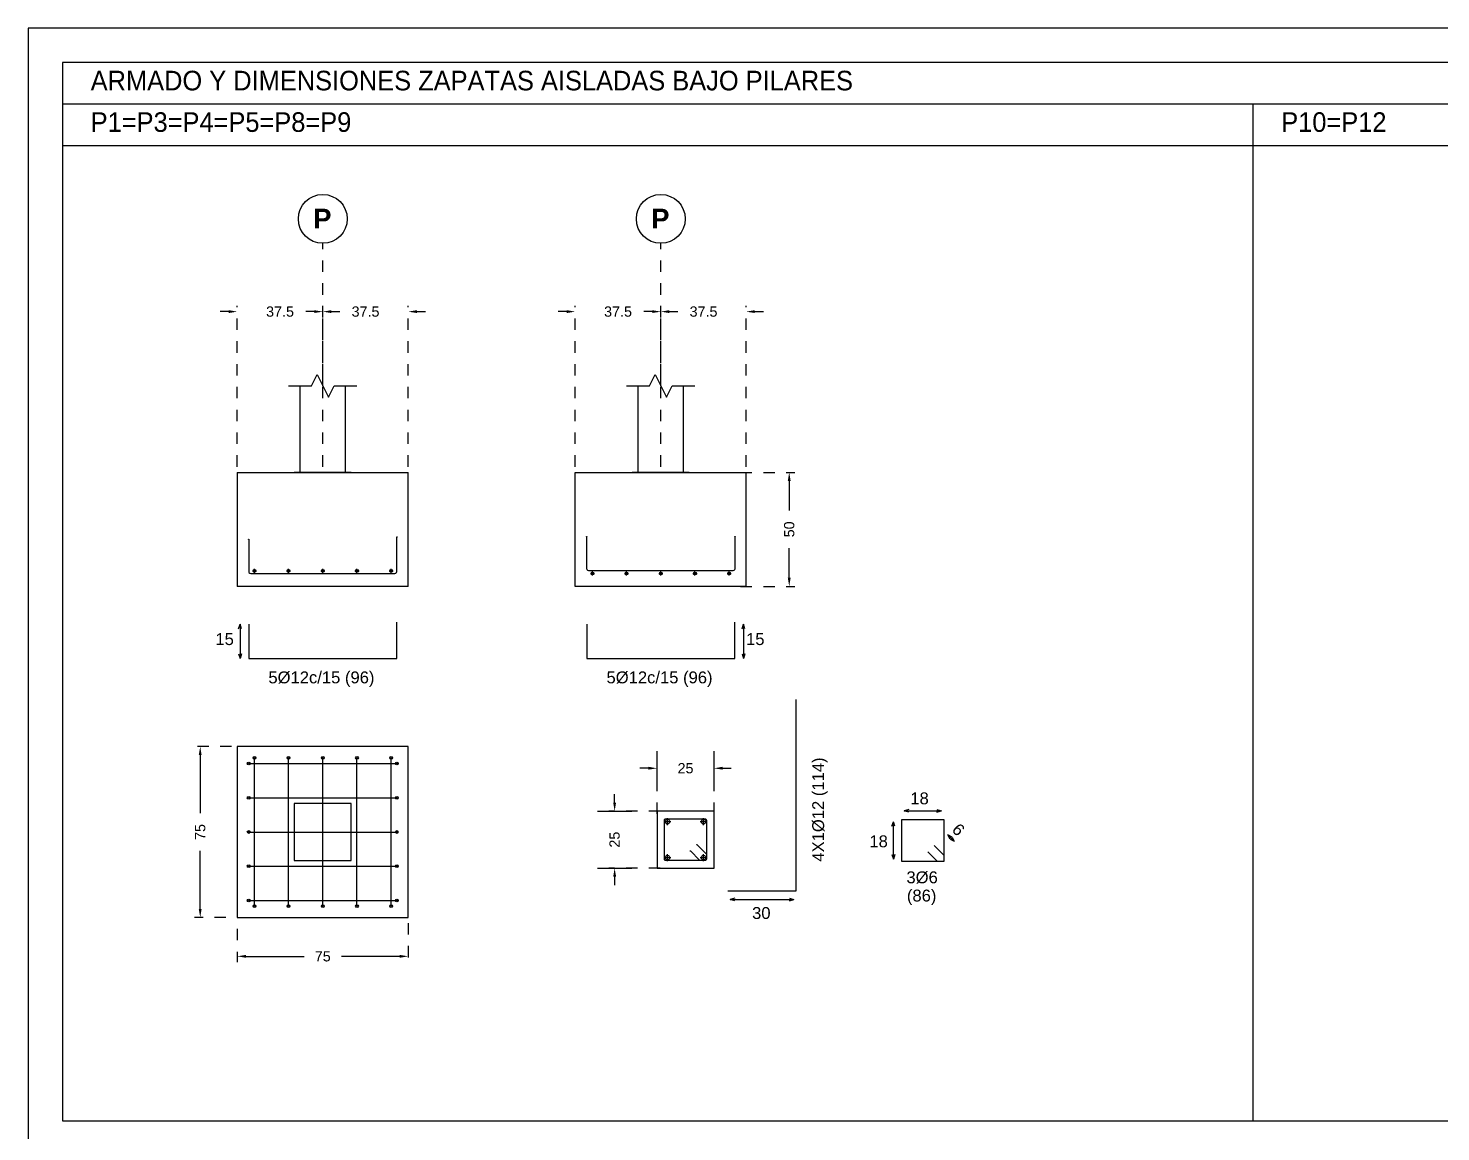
# Model space of a CAD drawing. Extents: x 2455 to 9764, y -806 to 181.
# Drawn here: x 4783.17 to 4795.56, y -488.29 to -478.61 of the extents above; entities that cross this region are included whole.
import ezdxf
from ezdxf.enums import TextEntityAlignment as Align

# ---------------------------------------------------------------- set-up
doc = ezdxf.new("R2010")
doc.units = 0
doc.header["$LTSCALE"] = 0.2
doc.header["$MEASUREMENT"] = 0
doc.linetypes.add('CYPE_PUNTO', pattern=[0.075, 0, -0.075])
doc.linetypes.add('PUNTOS2', pattern=[0.125, 0, -0.125])
for name, color, linetype in [('01_borde', 4, 'CONTINUOUS'), ('01_cajetín', 7, 'CONTINUOUS'), ('01_cotas', 4, 'CONTINUOUS'), ('01_MONO inst', 254, 'CONTINUOUS'), ('CIM_COTAS', 2, 'CONTINUOUS'), ('CIM_DIB_ARMADOS', 4, 'CONTINUOUS'), ('CIM_GEOMETRIA', 2, 'CONTINUOUS'), ('CYPECABECERA', 2, 'CONTINUOUS'), ('WL', 7, 'CONTINUOUS')]:
    doc.layers.add(name, color=color, linetype=linetype)
doc.layers.add('01_cartela', color=6, linetype='CONTINUOUS', plot=False)
doc.styles.add('Estilo1', font='swissel.ttf')
doc.styles.add('NIEVES2', font='sanss___.ttf')
doc.styles.add('NIEVES3', font='swisseb.ttf')
doc.styles.add('ROMANS', font='romans')
doc.dimstyles.new('DECIMAL-50', dxfattribs={"dimtxt": 0.08, "dimasz": 0.15, "dimexe": 0.05, "dimexo": 0.05, "dimgap": 0.09, "dimtad": 0, "dimzin": 0, "dimdsep": 46, "dimtxsty": 'ROMANS', "dimblk": 'DOTSMALL', "dimcen": 0.09, "dimclrt": 7, "dimadec": 0, "dimazin": 0, "dimtfac": 1.38, "dimtix": 1, "dimtofl": 0, "dimtmove": 2, "dimatfit": 3, "dimldrblk": 'OBLIQUE', "dimfxl": 1, "dimtolj": 1, "dimtzin": 0, "dimarcsym": 0})

# ---------------------------------------------------------------- blocks, each defined once
blk = doc.blocks.new('*D814')
at = {"layer": '01_cotas', "color": 0, "linetype": 'PUNTOS2', "lineweight": -2, "transparency": 16777216}
for p, q in [((4784.952, -484.914), (4784.627, -484.914)), ((4784.902, -486.414), (4784.627, -486.414))]:
    blk.add_line(p, q, dxfattribs=at)
at = {"layer": '01_cotas', "color": 0, "lineweight": -2, "transparency": 16777216}
for p, q in [((4784.677, -484.989), (4784.677, -485.5)), ((4784.677, -486.339), (4784.677, -485.828))]:
    blk.add_line(p, q, dxfattribs=at)
at = {"layer": '01_cotas', "color": 0, "transparency": 16777216}
for points in [[(4784.664, -484.989), (4784.689, -484.989), (4784.677, -484.914)], [(4784.664, -486.339), (4784.689, -486.339), (4784.677, -486.414)]]:
    blk.add_solid(points, dxfattribs=at)
at = {"layer": '01_cotas', "color": 5, "transparency": 16777216, "insert": (4784.677, -485.664), "char_height": 0.09, "attachment_point": 5, "rotation": 90, "style": 'Estilo1'}
blk.add_mtext('\\A1;75', dxfattribs=at)
blk = doc.blocks.new('*D815')
at = {"layer": '01_cotas', "color": 0, "linetype": 'PUNTOS2', "lineweight": -2, "transparency": 16777216}
for p, q in [((4786.502, -486.464), (4786.502, -486.805)), ((4785.002, -486.514), (4785.002, -486.805))]:
    blk.add_line(p, q, dxfattribs=at)
at = {"layer": '01_cotas', "color": 0, "lineweight": -2, "transparency": 16777216}
for p, q in [((4785.077, -486.755), (4785.588, -486.755)), ((4786.427, -486.755), (4785.916, -486.755))]:
    blk.add_line(p, q, dxfattribs=at)
at = {"layer": '01_cotas', "color": 0, "transparency": 16777216}
for points in [[(4785.077, -486.742), (4785.077, -486.767), (4785.002, -486.755)], [(4786.427, -486.742), (4786.427, -486.767), (4786.502, -486.755)]]:
    blk.add_solid(points, dxfattribs=at)
at = {"layer": '01_cotas', "color": 5, "transparency": 16777216, "insert": (4785.752, -486.755), "char_height": 0.09, "width": 0.00915, "attachment_point": 5, "style": 'Estilo1'}
blk.add_mtext('\\A1;75', dxfattribs=at)
blk = doc.blocks.new('*D816')
at = {"layer": '01_cotas', "color": 0, "linetype": 'PUNTOS2', "lineweight": -2, "transparency": 16777216}
for p, q in [((4788.684, -485.505), (4788.684, -485.055)), ((4789.184, -485.505), (4789.184, -485.055))]:
    blk.add_line(p, q, dxfattribs=at)
at = {"layer": '01_cotas', "color": 0, "lineweight": -2, "transparency": 16777216}
for p, q in [((4788.609, -485.105), (4788.534, -485.105)), ((4789.259, -485.105), (4789.334, -485.105))]:
    blk.add_line(p, q, dxfattribs=at)
at = {"layer": '01_cotas', "color": 0, "transparency": 16777216}
for points in [[(4788.609, -485.092), (4788.609, -485.117), (4788.684, -485.105)], [(4789.259, -485.092), (4789.259, -485.117), (4789.184, -485.105)]]:
    blk.add_solid(points, dxfattribs=at)
at = {"layer": '01_cotas', "color": 5, "transparency": 16777216, "insert": (4788.934, -485.105), "char_height": 0.09, "attachment_point": 5, "style": 'Estilo1'}
blk.add_mtext('\\A1;25', dxfattribs=at)
blk = doc.blocks.new('*D817')
at = {"layer": '01_cotas', "color": 0, "lineweight": -2, "transparency": 16777216}
for p, q in [((4788.312, -485.406), (4788.312, -485.331)), ((4788.312, -486.056), (4788.312, -486.131))]:
    blk.add_line(p, q, dxfattribs=at)
at = {"layer": '01_cotas', "color": 0, "linetype": 'PUNTOS2', "lineweight": -2, "transparency": 16777216}
for p, q in [((4788.712, -485.481), (4788.262, -485.481)), ((4788.712, -485.981), (4788.262, -485.981))]:
    blk.add_line(p, q, dxfattribs=at)
at = {"layer": '01_cotas', "color": 0, "transparency": 16777216}
for points in [[(4788.3, -485.406), (4788.325, -485.406), (4788.312, -485.481)], [(4788.3, -486.056), (4788.325, -486.056), (4788.312, -485.981)]]:
    blk.add_solid(points, dxfattribs=at)
at = {"layer": '01_cotas', "color": 5, "transparency": 16777216, "insert": (4788.312, -485.731), "char_height": 0.09, "attachment_point": 5, "rotation": 90, "style": 'Estilo1'}
blk.add_mtext('\\A1;25', dxfattribs=at)
blk = doc.blocks.new('*D818')
at = {"layer": '01_cotas', "color": 0, "linetype": 'PUNTOS2', "lineweight": -2, "transparency": 16777216}
for p, q in [((4789.417, -482.509), (4789.894, -482.509)), ((4789.417, -483.509), (4789.894, -483.509))]:
    blk.add_line(p, q, dxfattribs=at)
at = {"layer": '01_cotas', "color": 0, "lineweight": -2, "transparency": 16777216}
for p, q in [((4789.844, -482.584), (4789.844, -482.844)), ((4789.844, -483.434), (4789.844, -483.173))]:
    blk.add_line(p, q, dxfattribs=at)
at = {"layer": '01_cotas', "color": 0, "transparency": 16777216}
for points in [[(4789.831, -482.584), (4789.856, -482.584), (4789.844, -482.509)], [(4789.831, -483.434), (4789.856, -483.434), (4789.844, -483.509)]]:
    blk.add_solid(points, dxfattribs=at)
at = {"layer": '01_cotas', "color": 5, "transparency": 16777216, "insert": (4789.844, -483.009), "char_height": 0.09, "attachment_point": 5, "rotation": 90, "style": 'Estilo1'}
blk.add_mtext('\\A1;50', dxfattribs=at)
blk = doc.blocks.new('*D819')
at = {"layer": '01_cotas', "color": 0, "lineweight": -2, "transparency": 16777216}
for p, q in [((4784.927, -481.099), (4784.852, -481.099)), ((4785.827, -481.099), (4785.902, -481.099))]:
    blk.add_line(p, q, dxfattribs=at)
at = {"layer": '01_cotas', "color": 0, "linetype": 'PUNTOS2', "lineweight": -2, "transparency": 16777216}
for p, q in [((4785.002, -482.459), (4785.002, -481.049)), ((4785.752, -482.459), (4785.752, -481.049))]:
    blk.add_line(p, q, dxfattribs=at)
at = {"layer": '01_cotas', "color": 0, "transparency": 16777216}
for points in [[(4784.927, -481.086), (4784.927, -481.111), (4785.002, -481.099)], [(4785.827, -481.086), (4785.827, -481.111), (4785.752, -481.099)]]:
    blk.add_solid(points, dxfattribs=at)
at = {"layer": '01_cotas', "color": 5, "transparency": 16777216, "insert": (4785.377, -481.099), "char_height": 0.09, "attachment_point": 5, "style": 'Estilo1'}
blk.add_mtext('\\A1;37.5', dxfattribs=at)
blk = doc.blocks.new('*D820')
at = {"layer": '01_cotas', "color": 0, "lineweight": -2, "transparency": 16777216}
for p, q in [((4785.677, -481.099), (4785.602, -481.099)), ((4786.577, -481.099), (4786.652, -481.099))]:
    blk.add_line(p, q, dxfattribs=at)
at = {"layer": '01_cotas', "color": 0, "linetype": 'PUNTOS2', "lineweight": -2, "transparency": 16777216}
for p, q in [((4785.752, -482.459), (4785.752, -481.049)), ((4786.502, -482.459), (4786.502, -481.049))]:
    blk.add_line(p, q, dxfattribs=at)
at = {"layer": '01_cotas', "color": 0, "transparency": 16777216}
for points in [[(4785.677, -481.086), (4785.677, -481.111), (4785.752, -481.099)], [(4786.577, -481.086), (4786.577, -481.111), (4786.502, -481.099)]]:
    blk.add_solid(points, dxfattribs=at)
at = {"layer": '01_cotas', "color": 5, "transparency": 16777216, "insert": (4786.127, -481.099), "char_height": 0.09, "attachment_point": 5, "style": 'Estilo1'}
blk.add_mtext('\\A1;37.5', dxfattribs=at)
blk = doc.blocks.new('*D821')
at = {"layer": '01_cotas', "color": 0, "lineweight": -2, "transparency": 16777216}
for p, q in [((4787.892, -481.099), (4787.817, -481.099)), ((4788.792, -481.099), (4788.867, -481.099))]:
    blk.add_line(p, q, dxfattribs=at)
at = {"layer": '01_cotas', "color": 0, "linetype": 'PUNTOS2', "lineweight": -2, "transparency": 16777216}
for p, q in [((4787.967, -482.459), (4787.967, -481.049)), ((4788.717, -482.459), (4788.717, -481.049))]:
    blk.add_line(p, q, dxfattribs=at)
at = {"layer": '01_cotas', "color": 0, "transparency": 16777216}
for points in [[(4787.892, -481.086), (4787.892, -481.111), (4787.967, -481.099)], [(4788.792, -481.086), (4788.792, -481.111), (4788.717, -481.099)]]:
    blk.add_solid(points, dxfattribs=at)
at = {"layer": '01_cotas', "color": 5, "transparency": 16777216, "insert": (4788.342, -481.099), "char_height": 0.09, "attachment_point": 5, "style": 'Estilo1'}
blk.add_mtext('\\A1;37.5', dxfattribs=at)
blk = doc.blocks.new('*D822')
at = {"layer": '01_cotas', "color": 0, "lineweight": -2, "transparency": 16777216}
for p, q in [((4788.642, -481.099), (4788.567, -481.099)), ((4789.542, -481.099), (4789.617, -481.099))]:
    blk.add_line(p, q, dxfattribs=at)
at = {"layer": '01_cotas', "color": 0, "linetype": 'PUNTOS2', "lineweight": -2, "transparency": 16777216}
for p, q in [((4788.717, -482.459), (4788.717, -481.049)), ((4789.467, -482.459), (4789.467, -481.049))]:
    blk.add_line(p, q, dxfattribs=at)
at = {"layer": '01_cotas', "color": 0, "transparency": 16777216}
for points in [[(4788.642, -481.086), (4788.642, -481.111), (4788.717, -481.099)], [(4789.542, -481.086), (4789.542, -481.111), (4789.467, -481.099)]]:
    blk.add_solid(points, dxfattribs=at)
at = {"layer": '01_cotas', "color": 5, "transparency": 16777216, "insert": (4789.092, -481.099), "char_height": 0.09, "attachment_point": 5, "style": 'Estilo1'}
blk.add_mtext('\\A1;37.5', dxfattribs=at)

msp = doc.modelspace()

# ---------------------------------------------------------------- hatches: boundary and pattern name
at = {"layer": 'CIM_DIB_ARMADOS'}
h = msp.add_hatch(color=256, dxfattribs=at)
edge = h.paths.add_edge_path()
edge.add_arc((4785.102, -483.097), 0.0016, 0, 360)
h = msp.add_hatch(color=256, dxfattribs=at)
edge = h.paths.add_edge_path()
edge.add_arc((4786.402, -483.077), 0.0016, 0, 360)
h = msp.add_hatch(color=256, dxfattribs=at)
edge = h.paths.add_edge_path()
edge.add_arc((4788.067, -483.073), 0.0016, 0, 360)
h = msp.add_hatch(color=256, dxfattribs=at)
edge = h.paths.add_edge_path()
edge.add_arc((4789.367, -483.073), 0.0016, 0, 360)
h = msp.add_hatch(color=256, dxfattribs=at)
edge = h.paths.add_edge_path()
edge.add_arc((4785.102, -485.064), 0.0016, 0, 360)
h = msp.add_hatch(color=256, dxfattribs=at)
edge = h.paths.add_edge_path()
edge.add_arc((4785.152, -485.014), 0.0016, 0, 360)
h = msp.add_hatch(color=256, dxfattribs=at)
edge = h.paths.add_edge_path()
edge.add_arc((4785.452, -485.014), 0.0016, 0, 360)
h = msp.add_hatch(color=256, dxfattribs=at)
edge = h.paths.add_edge_path()
edge.add_arc((4785.752, -485.014), 0.0016, 0, 360)
h = msp.add_hatch(color=256, dxfattribs=at)
edge = h.paths.add_edge_path()
edge.add_arc((4786.052, -485.014), 0.0016, 0, 360)
h = msp.add_hatch(color=256, dxfattribs=at)
edge = h.paths.add_edge_path()
edge.add_arc((4786.352, -485.014), 0.0016, 0, 360)
h = msp.add_hatch(color=256, dxfattribs=at)
edge = h.paths.add_edge_path()
edge.add_arc((4786.402, -485.064), 0.0016, 0, 360)
h = msp.add_hatch(color=256, dxfattribs=at)
edge = h.paths.add_edge_path()
edge.add_arc((4785.102, -485.364), 0.0016, 0, 360)
h = msp.add_hatch(color=256, dxfattribs=at)
edge = h.paths.add_edge_path()
edge.add_arc((4786.402, -485.364), 0.0016, 0, 360)
h = msp.add_hatch(color=256, dxfattribs=at)
edge = h.paths.add_edge_path()
edge.add_arc((4785.102, -485.664), 0.0016, 0, 360)
h = msp.add_hatch(color=256, dxfattribs=at)
edge = h.paths.add_edge_path()
edge.add_arc((4786.402, -485.664), 0.0016, 0, 360)
h = msp.add_hatch(color=256, dxfattribs=at)
edge = h.paths.add_edge_path()
edge.add_arc((4788.977, -485.83), 0.0016, 0, 360)
h = msp.add_hatch(color=256, dxfattribs=at)
edge = h.paths.add_edge_path()
edge.add_arc((4789.033, -485.774), 0.0016, 0, 360)
h = msp.add_hatch(color=256, dxfattribs=at)
edge = h.paths.add_edge_path()
edge.add_arc((4785.102, -485.964), 0.0016, 0, 360)
h = msp.add_hatch(color=256, dxfattribs=at)
edge = h.paths.add_edge_path()
edge.add_arc((4786.402, -485.964), 0.0016, 0, 360)
h = msp.add_hatch(color=256, dxfattribs=at)
edge = h.paths.add_edge_path()
edge.add_arc((4785.102, -486.264), 0.0016, 0, 360)
h = msp.add_hatch(color=256, dxfattribs=at)
edge = h.paths.add_edge_path()
edge.add_arc((4785.152, -486.314), 0.0016, 0, 360)
h = msp.add_hatch(color=256, dxfattribs=at)
edge = h.paths.add_edge_path()
edge.add_arc((4785.452, -486.314), 0.0016, 0, 360)
h = msp.add_hatch(color=256, dxfattribs=at)
edge = h.paths.add_edge_path()
edge.add_arc((4785.752, -486.314), 0.0016, 0, 360)
h = msp.add_hatch(color=256, dxfattribs=at)
edge = h.paths.add_edge_path()
edge.add_arc((4786.052, -486.314), 0.0016, 0, 360)
h = msp.add_hatch(color=256, dxfattribs=at)
edge = h.paths.add_edge_path()
edge.add_arc((4786.352, -486.314), 0.0016, 0, 360)
h = msp.add_hatch(color=256, dxfattribs=at)
edge = h.paths.add_edge_path()
edge.add_arc((4786.402, -486.264), 0.0016, 0, 360)

# ---------------------------------------------------------------- linework, layer by layer
at = {"layer": '01_cartela', "color": 3}
msp.add_lwpolyline([(4783.168, -478.613), (4783.168, -500.148), (4813.806, -500.148), (4813.806, -478.613)], close=True, dxfattribs=at)
at = {"layer": '01_cotas', "color": 4}
for p, q in [((4788.684, -485.255), (4788.684, -484.955)), ((4788.162, -485.981), (4788.462, -485.981))]:
    msp.add_line(p, q, dxfattribs=at)
at = {"layer": '01_cotas'}
for p, q in [((4789.184, -485.255), (4789.184, -484.955)), ((4788.162, -485.481), (4788.462, -485.481))]:
    msp.add_line(p, q, dxfattribs=at)
at = {"layer": '01_MONO inst', "color": 5}
for p, q in [((4783.468, -479.277), (4813.506, -479.277)), ((4793.912, -479.277), (4793.912, -488.199)), ((4783.468, -479.641), (4813.506, -479.641))]:
    msp.add_line(p, q, dxfattribs=at)
at = {"layer": 'CIM_COTAS', "linetype": 'CYPE_PUNTO'}
for p, q in [((4785.752, -481.75), (4785.752, -480.499)), ((4788.717, -481.75), (4788.717, -480.499))]:
    msp.add_line(p, q, dxfattribs=at)
at = {"layer": 'CIM_COTAS'}
for p, q in [((4785.014, -483.882), (4785.027, -483.842)), ((4785.039, -483.882), (4785.027, -483.842)), ((4785.027, -483.842), (4785.027, -484.141)), ((4789.43, -483.882), (4789.442, -483.842)), ((4789.455, -483.882), (4789.442, -483.842)), ((4789.442, -483.842), (4789.442, -484.141)), ((4785.014, -484.101), (4785.027, -484.141)), ((4785.039, -484.101), (4785.027, -484.141)), ((4789.43, -484.101), (4789.442, -484.141)), ((4789.455, -484.101), (4789.442, -484.141)), ((4790.893, -485.466), (4790.853, -485.479)), ((4791.14, -485.466), (4791.18, -485.479)), ((4790.745, -485.614), (4790.758, -485.574)), ((4790.77, -485.614), (4790.758, -485.574)), ((4790.758, -485.901), (4790.758, -485.574)), ((4790.893, -485.491), (4790.853, -485.479)), ((4790.853, -485.479), (4791.18, -485.479)), ((4791.14, -485.491), (4791.18, -485.479)), ((4791.256, -485.726), (4791.236, -485.689)), ((4791.273, -485.708), (4791.236, -485.689)), ((4791.236, -485.689), (4791.292, -485.745)), ((4791.273, -485.708), (4791.292, -485.745)), ((4791.255, -485.726), (4791.292, -485.745)), ((4790.745, -485.861), (4790.758, -485.901)), ((4790.77, -485.861), (4790.758, -485.901)), ((4789.366, -486.243), (4789.326, -486.256)), ((4789.366, -486.268), (4789.326, -486.256)), ((4789.326, -486.256), (4789.885, -486.256)), ((4789.845, -486.243), (4789.885, -486.256)), ((4789.845, -486.268), (4789.885, -486.256))]:
    msp.add_line(p, q, dxfattribs=at)
at = {"layer": 'CIM_DIB_ARMADOS'}
for p, q in [((4785.152, -483.391), (4785.152, -483.355)), ((4785.452, -483.391), (4785.452, -483.355)), ((4785.752, -483.391), (4785.752, -483.355)), ((4786.052, -483.391), (4786.052, -483.355)), ((4786.352, -483.391), (4786.352, -483.355)), ((4785.134, -483.373), (4785.17, -483.373)), ((4785.434, -483.373), (4785.47, -483.373)), ((4785.734, -483.373), (4785.77, -483.373)), ((4786.034, -483.373), (4786.07, -483.373)), ((4786.334, -483.373), (4786.37, -483.373)), ((4788.099, -483.397), (4788.135, -483.397)), ((4788.117, -483.415), (4788.117, -483.379)), ((4788.399, -483.397), (4788.435, -483.397)), ((4788.417, -483.415), (4788.417, -483.379)), ((4788.699, -483.397), (4788.735, -483.397)), ((4788.717, -483.415), (4788.717, -483.379)), ((4788.999, -483.397), (4789.035, -483.397)), ((4789.017, -483.415), (4789.017, -483.379)), ((4789.299, -483.397), (4789.335, -483.397)), ((4789.317, -483.415), (4789.317, -483.379)), ((4788.746, -485.573), (4788.806, -485.573)), ((4788.746, -485.573), (4788.806, -485.573)), ((4788.776, -485.603), (4788.776, -485.543)), ((4788.776, -485.603), (4788.776, -485.543)), ((4789.062, -485.573), (4789.122, -485.573)), ((4789.062, -485.573), (4789.122, -485.573)), ((4789.092, -485.603), (4789.092, -485.543)), ((4789.092, -485.603), (4789.092, -485.543)), ((4788.746, -485.889), (4788.806, -485.889)), ((4788.746, -485.889), (4788.806, -485.889)), ((4788.776, -485.919), (4788.776, -485.859)), ((4788.776, -485.919), (4788.776, -485.859)), ((4789.062, -485.889), (4789.122, -485.889)), ((4789.062, -485.889), (4789.122, -485.889)), ((4789.092, -485.919), (4789.092, -485.859)), ((4789.092, -485.919), (4789.092, -485.859))]:
    msp.add_line(p, q, dxfattribs=at)
for points in [[(4785.102, -483.097), (4785.102, -483.379), (4785.104, -483.388), (4785.111, -483.394), (4785.12, -483.397), (4786.384, -483.397), (4786.393, -483.394), (4786.4, -483.388), (4786.402, -483.379), (4786.402, -483.077)], [(4789.367, -483.073), (4789.367, -483.355), (4789.365, -483.364), (4789.358, -483.37), (4789.349, -483.373), (4788.085, -483.373), (4788.076, -483.37), (4788.07, -483.364), (4788.067, -483.355), (4788.067, -483.073)], [(4785.102, -483.842), (4785.102, -484.142), (4786.402, -484.142), (4786.402, -483.822)], [(4788.067, -483.842), (4788.067, -484.142), (4789.367, -484.142), (4789.367, -483.822)], [(4789.306, -486.181), (4789.906, -486.181), (4789.906, -484.501)], [(4785.102, -485.064), (4785.104, -485.064), (4785.111, -485.064), (4785.12, -485.064), (4786.384, -485.064), (4786.393, -485.064), (4786.4, -485.064), (4786.402, -485.064)], [(4785.152, -486.314), (4785.152, -486.312), (4785.152, -486.305), (4785.152, -486.296), (4785.152, -485.032), (4785.152, -485.023), (4785.152, -485.017), (4785.152, -485.014)], [(4785.452, -486.314), (4785.452, -486.312), (4785.452, -486.305), (4785.452, -486.296), (4785.452, -485.032), (4785.452, -485.023), (4785.452, -485.017), (4785.452, -485.014)], [(4785.752, -486.314), (4785.752, -486.312), (4785.752, -486.305), (4785.752, -486.296), (4785.752, -485.032), (4785.752, -485.023), (4785.752, -485.017), (4785.752, -485.014)], [(4786.052, -486.314), (4786.052, -486.312), (4786.052, -486.305), (4786.052, -486.296), (4786.052, -485.032), (4786.052, -485.023), (4786.052, -485.017), (4786.052, -485.014)], [(4786.352, -486.314), (4786.352, -486.312), (4786.352, -486.305), (4786.352, -486.296), (4786.352, -485.032), (4786.352, -485.023), (4786.352, -485.017), (4786.352, -485.014)], [(4785.102, -485.364), (4785.104, -485.364), (4785.111, -485.364), (4785.12, -485.364), (4786.384, -485.364), (4786.393, -485.364), (4786.4, -485.364), (4786.402, -485.364)], [(4789.033, -485.774), (4789.114, -485.855), (4789.117, -485.859), (4789.118, -485.863), (4789.118, -485.903), (4789.116, -485.909), (4789.112, -485.913), (4789.106, -485.915), (4788.762, -485.915), (4788.756, -485.913), (4788.751, -485.909), (4788.75, -485.903), (4788.75, -485.559), (4788.751, -485.553), (4788.756, -485.548), (4788.762, -485.547), (4789.106, -485.547), (4789.112, -485.548), (4789.116, -485.553), (4789.118, -485.559), (4789.118, -485.903), (4789.116, -485.909), (4789.112, -485.913), (4789.106, -485.915), (4789.067, -485.915), (4789.062, -485.914), (4789.058, -485.911), (4788.977, -485.83)], [(4791.116, -485.781), (4791.201, -485.866), (4791.201, -485.922), (4790.833, -485.922), (4790.833, -485.554), (4791.201, -485.554), (4791.201, -485.922), (4791.145, -485.922), (4791.06, -485.837)], [(4785.102, -485.664), (4785.104, -485.664), (4785.111, -485.664), (4785.12, -485.664), (4786.384, -485.664), (4786.393, -485.664), (4786.4, -485.664), (4786.402, -485.664)], [(4785.102, -485.964), (4785.104, -485.964), (4785.111, -485.964), (4785.12, -485.964), (4786.384, -485.964), (4786.393, -485.964), (4786.4, -485.964), (4786.402, -485.964)], [(4785.102, -486.264), (4785.104, -486.264), (4785.111, -486.264), (4785.12, -486.264), (4786.384, -486.264), (4786.393, -486.264), (4786.4, -486.264), (4786.402, -486.264)]]:
    msp.add_lwpolyline(points, dxfattribs=at)
for centre, radius in [((4785.102, -483.097), 0.0016), ((4786.402, -483.077), 0.0016), ((4788.067, -483.073), 0.0016), ((4789.367, -483.073), 0.0016), ((4785.152, -483.373), 0.012), ((4785.452, -483.373), 0.012), ((4785.752, -483.373), 0.012), ((4786.052, -483.373), 0.012), ((4786.352, -483.373), 0.012), ((4788.117, -483.397), 0.012), ((4788.417, -483.397), 0.012), ((4788.717, -483.397), 0.012), ((4789.017, -483.397), 0.012), ((4789.317, -483.397), 0.012), ((4785.102, -485.064), 0.012), ((4785.102, -485.064), 0.0016), ((4785.152, -485.014), 0.012), ((4785.152, -485.014), 0.0016), ((4785.452, -485.014), 0.012), ((4785.452, -485.014), 0.0016), ((4785.752, -485.014), 0.012), ((4785.752, -485.014), 0.0016), ((4786.052, -485.014), 0.012), ((4786.052, -485.014), 0.0016), ((4786.352, -485.014), 0.012), ((4786.352, -485.014), 0.0016), ((4786.402, -485.064), 0.012), ((4786.402, -485.064), 0.0016), ((4785.102, -485.364), 0.012), ((4785.102, -485.364), 0.0016), ((4786.402, -485.364), 0.012), ((4786.402, -485.364), 0.0016), ((4788.776, -485.573), 0.02), ((4788.776, -485.573), 0.02), ((4789.092, -485.573), 0.02), ((4789.092, -485.573), 0.02), ((4785.102, -485.664), 0.012), ((4785.102, -485.664), 0.0016), ((4786.402, -485.664), 0.012), ((4786.402, -485.664), 0.0016), ((4788.977, -485.83), 0.0016), ((4789.033, -485.774), 0.0016), ((4785.102, -485.964), 0.012), ((4785.102, -485.964), 0.0016), ((4786.402, -485.964), 0.012), ((4786.402, -485.964), 0.0016), ((4788.776, -485.889), 0.02), ((4788.776, -485.889), 0.02), ((4789.092, -485.889), 0.02), ((4789.092, -485.889), 0.02), ((4785.102, -486.264), 0.012), ((4785.102, -486.264), 0.0016), ((4785.152, -486.314), 0.012), ((4785.152, -486.314), 0.0016), ((4785.452, -486.314), 0.012), ((4785.452, -486.314), 0.0016), ((4785.752, -486.314), 0.012), ((4785.752, -486.314), 0.0016), ((4786.052, -486.314), 0.012), ((4786.052, -486.314), 0.0016), ((4786.352, -486.314), 0.012), ((4786.352, -486.314), 0.0016), ((4786.402, -486.264), 0.012), ((4786.402, -486.264), 0.0016)]:
    msp.add_circle(centre, radius, dxfattribs=at)
at = {"layer": 'CIM_GEOMETRIA'}
for p, q in [((4785.552, -481.75), (4785.552, -482.509)), ((4785.952, -482.509), (4785.952, -481.75)), ((4788.517, -481.75), (4788.517, -482.509)), ((4788.917, -482.509), (4788.917, -481.75)), ((4785.002, -482.509), (4786.502, -482.509)), ((4785.002, -482.509), (4785.002, -483.509)), ((4786.002, -482.509), (4785.502, -482.509)), ((4786.502, -483.509), (4786.502, -482.509)), ((4787.967, -482.509), (4789.467, -482.509)), ((4787.967, -483.509), (4787.967, -482.509)), ((4788.967, -482.509), (4788.467, -482.509)), ((4789.467, -483.509), (4789.467, -482.509)), ((4786.502, -483.509), (4785.002, -483.509)), ((4789.467, -483.509), (4787.967, -483.509))]:
    msp.add_line(p, q, dxfattribs=at)
for points in [[(4785.452, -481.75), (4785.652, -481.75), (4785.702, -481.65), (4785.802, -481.85), (4785.852, -481.75), (4786.052, -481.75)], [(4788.417, -481.75), (4788.617, -481.75), (4788.667, -481.65), (4788.767, -481.85), (4788.817, -481.75), (4789.017, -481.75)]]:
    msp.add_lwpolyline(points, dxfattribs=at)
for points in [[(4785.002, -486.414), (4786.502, -486.414), (4786.502, -484.914), (4785.002, -484.914), (4785.002, -486.414)], [(4785.502, -485.914), (4786.002, -485.914), (4786.002, -485.414), (4785.502, -485.414), (4785.502, -485.914)], [(4788.684, -485.981), (4789.184, -485.981), (4789.184, -485.481), (4788.684, -485.481), (4788.684, -485.981)]]:
    msp.add_lwpolyline(points, close=True, dxfattribs=at)
at = {"layer": 'CYPECABECERA', "color": 7, "linetype": 'Continuous'}
msp.add_line((4813.506, -478.913), (4783.468, -478.913), dxfattribs=at)
msp.add_lwpolyline([(4783.468, -478.913), (4783.468, -488.199), (4813.506, -488.199), (4813.506, -478.913)], dxfattribs=at)
at = {"layer": 'WL', "color": 5, "linetype": 'Continuous'}
for centre in [(4785.752, -480.285), (4788.717, -480.285)]:
    msp.add_circle(centre, 0.214, dxfattribs=at)

# ---------------------------------------------------------------- texts
at = {"layer": '01_borde', "color": 1, "ltscale": 0.01, "style": 'NIEVES2', "width": 0.926386}
for s, height, p in [('ARMADO Y DIMENSIONES ZAPATAS AISLADAS BAJO PILARES ', 0.17222, (4783.716, -479.158)), ('P1=P3=P4=P5=P8=P9', 0.17222, (4783.716, -479.522)), ('P10=P12', 0.1722, (4794.16, -479.522))]:
    msp.add_text(s, height=height, dxfattribs=at).set_placement(p)
at = {"layer": '01_borde', "color": 1, "ltscale": 0.01, "style": 'NIEVES3'}
for p in [(4785.668, -480.368), (4788.633, -480.368)]:
    msp.add_text('P', height=0.172, dxfattribs=at).set_placement(p)
at = {"layer": '01_cajetín', "color": 5, "style": 'Estilo1'}
for s, height, p in [('15', 0.1042, (4784.81, -484.055)), ('15', 0.1042, (4789.465, -484.055)), ('5%%C12c/15 (96)', 0.10417, (4785.275, -484.391)), ('5%%C12c/15 (96)', 0.10417, (4788.241, -484.391)), ('18', 0.1042, (4790.906, -485.452)), ('18', 0.1042, (4790.547, -485.829)), ('3%%c6', 0.1042, (4790.872, -486.145)), ('(86)', 0.1042, (4790.876, -486.305)), ('30', 0.1042, (4789.518, -486.458))]:
    msp.add_text(s, height=height, dxfattribs=at).set_placement(p, align=Align.BOTTOM_LEFT)
for s, height, rotation, p in [('4X1%%C12 (114)', 0.10417, 90, (4790.181, -485.924)), ('6', 0.104, 315, (4791.241, -485.673))]:
    msp.add_text(s, height=height, rotation=rotation, dxfattribs=at).set_placement(p, align=Align.BOTTOM_LEFT)

# ---------------------------------------------------------------- dimensions: what is measured, and where the dimension line sits
at = {"layer": '01_cotas', "color": 4}
for base, p1, p2, text, picture, middle in [((4785.752, -481.099), (4785.002, -482.509), (4785.752, -482.509), '37.5', '*D819', (4785.377, -481.099)), ((4786.502, -481.099), (4785.752, -482.509), (4786.502, -482.509), '37.5', '*D820', (4786.127, -481.099)), ((4788.717, -481.099), (4787.967, -482.509), (4788.717, -482.509), '37.5', '*D821', (4788.342, -481.099)), ((4789.467, -481.099), (4788.717, -482.509), (4789.467, -482.509), '37.5', '*D822', (4789.092, -481.099)), ((4786.502, -486.755), (4785.002, -486.464), (4786.502, -486.414), '75', '*D815', (4785.752, -486.755))]:
    dim = msp.add_linear_dim(base=base, p1=p1, p2=p2, text=text, dimstyle='DECIMAL-50', override={"dimtxt": 0.09, "dimasz": 0.075, "dimtxsty": 'Estilo1', "dimsah": 1, "dimclrt": 5, "dimfxl": 0.09, "dimarcsym": 2}, dxfattribs=at)
    dim.commit()
    dim.dimension.update_dxf_attribs({"geometry": picture, "text_midpoint": middle})
for base, p1, p2, text, picture, middle in [((4789.844, -483.509), (4789.367, -482.509), (4789.367, -483.509), '50', '*D818', (4789.844, -483.009)), ((4784.677, -486.414), (4785.002, -484.914), (4784.952, -486.414), '75', '*D814', (4784.677, -485.664))]:
    dim = msp.add_linear_dim(base=base, p1=p1, p2=p2, angle=90, text=text, dimstyle='DECIMAL-50', override={"dimtxt": 0.09, "dimasz": 0.075, "dimtxsty": 'Estilo1', "dimsah": 1, "dimclrt": 5, "dimfxl": 0.09, "dimarcsym": 2}, dxfattribs=at)
    dim.commit()
    dim.dimension.update_dxf_attribs({"geometry": picture, "text_midpoint": middle})
for p1, p2, picture, middle in [((4788.684, -485.555), (4789.184, -485.555), '*D816', (4788.934, -485.105)), ((4788.762, -485.981), (4788.762, -485.481), '*D817', (4788.312, -485.731))]:
    dim = msp.add_aligned_dim(p1=p1, p2=p2, distance=0.45, text='25', dimstyle='DECIMAL-50', override={"dimtxt": 0.09, "dimasz": 0.075, "dimtxsty": 'Estilo1', "dimsah": 1, "dimclrt": 5, "dimfxl": 0.09, "dimarcsym": 2}, dxfattribs=at)
    dim.commit()
    dim.dimension.update_dxf_attribs({"geometry": picture, "text_midpoint": middle})

doc.saveas('drawing.dxf')
